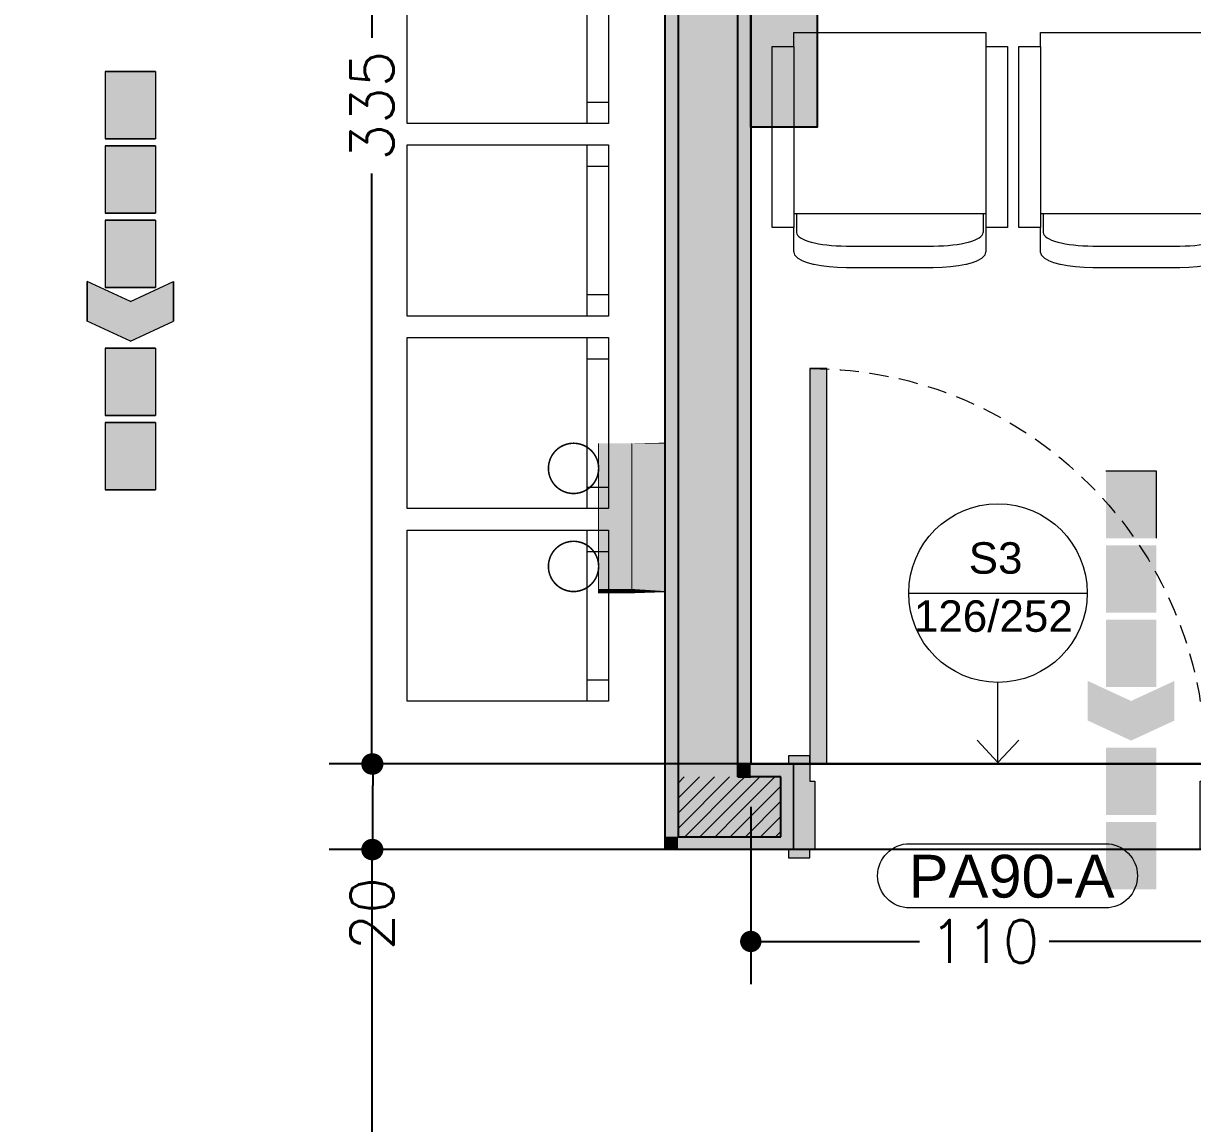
# Model space of a CAD drawing. Header units: metres. Extents: x -1783 to 21505, y -57 to 13660.
# Drawn here: x 13033.8 to 13307.1, y 10922.1 to 11179.2 of the extents above; entities that cross this region are included whole.
import ezdxf

# ---------------------------------------------------------------- set-up
doc = ezdxf.new("R2010")
doc.units = ezdxf.units.M
doc.header["$MEASUREMENT"] = 0
doc.linetypes.add('Dashed', pattern=[0.07, 0.04500000000000001, -0.02499999999999999])
for name, color, linetype, lineweight in [('Bombeiro', 1, 'Continuous', 0), ('Concreto moldado in loco_Pilares.IFC Model_Caneta_No__241', 7, 'Continuous', 13), ('Concreto moldado in loco_Pilares.IFC Model_Caneta_No__4', 7, 'Continuous', 20), ('Marcadores de Porta Archicad_Caneta_No__7', 7, 'Continuous', 13), ('MOBILIÁRIO_Caneta_No__96', 252, 'Continuous', 0), ('PAREDE CONSTRUIR_Caneta_No__241', 7, 'Continuous', 13), ('PAREDE CONSTRUIR_Caneta_No__3', 7, 'Continuous', 25), ('Portas Archicad_Caneta_No__241', 7, 'Continuous', 13)]:
    doc.layers.add(name, color=color, linetype=linetype, lineweight=lineweight)
for name, color, linetype in [('colorida chamar atenção', 10, 'Continuous'), ('Concreto moldado in loco_Pilares.IFC Model', 7, 'Continuous'), ('cotas', 7, 'Continuous'), ('COTAS EXECUTIVO.EXEC', 7, 'Continuous'), ('Marcadores de Porta Archicad', 7, 'Continuous'), ('MOBILIÁRIO', 7, 'Continuous'), ('PAREDE CONSTRUIR', 7, 'Continuous'), ('Portas Archicad', 7, 'Continuous')]:
    doc.layers.add(name, color=color, linetype=linetype)
doc.layers.add('Portas Archicad_Caneta_No__9', color=7, linetype='Continuous', lineweight=5, true_color=0x020202)
doc.layers.add('Portas Archicad_Caneta_No__97', color=7, linetype='Continuous', lineweight=5, true_color=0x6b6b6b)
doc.styles.add('ARIAL', font='arial.ttf', dxfattribs={"height": 0.15})
doc.styles.add('GENERATED_STYLE_1', font='arial.ttf')
doc.styles.add('R80', font='romans.shx', dxfattribs={"height": 10})
doc.dimstyles.new('1-50', dxfattribs={"dimtxt": 10, "dimasz": 5, "dimexe": 10, "dimexo": 10, "dimgap": 3, "dimtad": 1, "dimdec": 1, "dimrnd": 1, "dimdsep": 46, "dimtxsty": 'R80', "dimblk": 'DOT', "dimcen": 0, "dimclrd": 252, "dimclre": 252, "dimclrt": 252, "dimadec": 0, "dimazin": 0, "dimtfac": 1, "dimtdec": 1, "dimtix": 1, "dimtmove": 2, "dimatfit": 3, "dimldrblk": 'DOT', "dimfxl": 1, "dimtolj": 1, "dimarcsym": 0})
pattern_1 = [(44.99999999999999, (18585.24464615177, 16071.26871889053), (-1.767766952966369, 1.767766952966369), [])]

# ---------------------------------------------------------------- blocks, each defined once
blk = doc.blocks.new('_Dot')
at = {"color": 0, "linetype": 'ByBlock', "lineweight": -2}
blk.add_line((-0.5, 0), (-1, 0), dxfattribs=at)
at = {"color": 0, "linetype": 'ByBlock', "const_width": 0.5}
blk.add_lwpolyline([(-0.25, 0, 1), (0.25, 0, 1)], format="xyb", close=True, dxfattribs=at)
blk = doc.blocks.new('*D7207')
at = {"layer": 'COTAS EXECUTIVO.EXEC', "color": 252, "lineweight": -2, "transparency": 16777216}
for p, q in [((14083.8630240373, 10986.11188381061), (13105.30963699668, 10986.11188381061)), ((13115.30963699668, 10981.11188381061), (13115.30963699668, 10912.55854271005)), ((13115.30963699668, 10841.2118838107), (13115.30963699668, 10882.27282842433)), ((14083.8630240373, 10836.2118838107), (13105.30963699668, 10836.2118838107))]:
    blk.add_line(p, q, dxfattribs=at)
at = {"layer": 'COTAS EXECUTIVO.EXEC', "color": 252, "lineweight": -2, "transparency": 16777216, "xscale": 5, "yscale": 5, "zscale": 5}
for p, rotation in [((13115.30963699668, 10986.11188381061), 90), ((13115.30963699668, 10836.2118838107), 270)]:
    blk.add_blockref('_Dot', p, dxfattribs=dict(at, rotation=rotation))
at = {"layer": 'COTAS EXECUTIVO.EXEC', "color": 252, "transparency": 16777216, "insert": (13115.30963699668, 10897.4156855672), "char_height": 10, "attachment_point": 5, "rotation": 90, "style": 'R80'}
blk.add_mtext('\\A1;150', dxfattribs=at)
blk = doc.blocks.new('*D7208')
at = {"layer": 'COTAS EXECUTIVO.EXEC', "color": 252, "lineweight": -2, "transparency": 16777216}
for p, q in [((14073.86302403724, 11006.11188381038), (13105.47904354511, 11006.11188381038)), ((13115.47904354511, 10991.11188381061), (13115.47904354511, 11001.11188381038)), ((14083.8630240373, 10986.11188381061), (13105.47904354511, 10986.11188381061))]:
    blk.add_line(p, q, dxfattribs=at)
at = {"layer": 'COTAS EXECUTIVO.EXEC', "color": 252, "lineweight": -2, "transparency": 16777216, "xscale": 5, "yscale": 5, "zscale": 5}
for p, rotation in [((13115.47904354511, 11006.11188381038), 90), ((13115.47904354511, 10986.11188381061), 270)]:
    blk.add_blockref('_Dot', p, dxfattribs=dict(at, rotation=rotation))
at = {"layer": 'COTAS EXECUTIVO.EXEC', "color": 252, "transparency": 16777216, "insert": (13115.30963699668, 10971.11568556715), "char_height": 10, "attachment_point": 5, "rotation": 90, "style": 'R80'}
blk.add_mtext('\\A1;20', dxfattribs=at)
blk = doc.blocks.new('*D7209')
at = {"layer": 'COTAS EXECUTIVO.EXEC', "color": 252, "lineweight": -2, "transparency": 16777216}
for p, q in [((13673.84122137239, 11341.25056980493), (13105.30963699668, 11341.25056980493)), ((13115.30963699668, 11336.25056980493), (13115.30963699668, 11175.79217142145)), ((13115.30963699668, 11011.11188381038), (13115.30963699668, 11144.07788570716)), ((14073.86302403724, 11006.11188381038), (13105.30963699668, 11006.11188381038))]:
    blk.add_line(p, q, dxfattribs=at)
at = {"layer": 'COTAS EXECUTIVO.EXEC', "color": 252, "lineweight": -2, "transparency": 16777216, "xscale": 5, "yscale": 5, "zscale": 5}
for p, rotation in [((13115.30963699668, 11341.25056980493), 90), ((13115.30963699668, 11006.11188381038), 270)]:
    blk.add_blockref('_Dot', p, dxfattribs=dict(at, rotation=rotation))
at = {"layer": 'COTAS EXECUTIVO.EXEC', "color": 252, "transparency": 16777216, "insert": (13115.30963699668, 11159.93502856431), "char_height": 10, "attachment_point": 5, "rotation": 90, "style": 'R80'}
blk.add_mtext('\\A1;335', dxfattribs=at)
blk = doc.blocks.new('*D7342')
at = {"layer": 'COTAS EXECUTIVO.EXEC', "color": 252, "lineweight": -2, "transparency": 16777216}
for p, q in [((13203.84122137239, 11703.50257403695), (13203.84122137239, 11407.38514275419)), ((13513.67455493836, 11183.68122680777), (13513.67455493836, 11427.38514275419)), ((13208.84122137239, 11417.38514275419), (13329.15454705495, 11417.38514275419)), ((13508.67455493836, 11417.38514275419), (13360.86883276923, 11417.38514275419))]:
    blk.add_line(p, q, dxfattribs=at)
at = {"layer": 'COTAS EXECUTIVO.EXEC', "color": 252, "lineweight": -2, "transparency": 16777216, "xscale": 5, "yscale": 5, "zscale": 5, "rotation": 180}
blk.add_blockref('_Dot', (13203.84122137239, 11417.38514275419), dxfattribs=at)
at = {"layer": 'COTAS EXECUTIVO.EXEC', "color": 252, "lineweight": -2, "transparency": 16777216, "xscale": 5, "yscale": 5, "zscale": 5}
blk.add_blockref('_Dot', (13513.67455493836, 11417.38514275419), dxfattribs=at)
at = {"layer": 'COTAS EXECUTIVO.EXEC', "color": 252, "transparency": 16777216, "insert": (13345.01168991209, 11417.38514275419), "char_height": 10, "attachment_point": 5, "style": 'R80'}
blk.add_mtext('\\A1;310', dxfattribs=at)
blk = doc.blocks.new('*D7521')
at = {"layer": 'COTAS EXECUTIVO.EXEC', "color": 252, "lineweight": -2, "transparency": 16777216}
for p, q in [((13203.84122137239, 10996.11188381038), (13203.84122137239, 10954.65213077551)), ((13313.84464615173, 10976.11188381061), (13313.84464615173, 10954.65213077551)), ((13208.84122137239, 10964.65213077551), (13243.2998780936, 10964.65213077551)), ((13308.84464615173, 10964.65213077551), (13273.58559237931, 10964.65213077551))]:
    blk.add_line(p, q, dxfattribs=at)
at = {"layer": 'COTAS EXECUTIVO.EXEC', "color": 252, "lineweight": -2, "transparency": 16777216, "xscale": 5, "yscale": 5, "zscale": 5, "rotation": 180}
blk.add_blockref('_Dot', (13203.84122137239, 10964.65213077551), dxfattribs=at)
at = {"layer": 'COTAS EXECUTIVO.EXEC', "color": 252, "lineweight": -2, "transparency": 16777216, "xscale": 5, "yscale": 5, "zscale": 5}
blk.add_blockref('_Dot', (13313.84464615173, 10964.65213077551), dxfattribs=at)
at = {"layer": 'COTAS EXECUTIVO.EXEC', "color": 252, "transparency": 16777216, "insert": (13258.44273523646, 10964.65213077551), "char_height": 10, "attachment_point": 5, "style": 'R80'}
blk.add_mtext('\\A1;110', dxfattribs=at)
blk = doc.blocks.new('iluminação')
at = {"layer": 'colorida chamar atenção'}
blk.add_hatch(color=256, dxfattribs=at).paths.add_polyline_path([(15.52132171807898, 37.50083614047617), (0, 37.50083614048344), (0, 0), (15.52132171807898, 0)])
blk.add_lwpolyline([(0, 37.50083614047617), (15.52132171807898, 37.50083614047617), (15.52132171807898, 0), (0, 0)], close=True, dxfattribs=at)
blk.add_circle((7.76066085903949, 44.38047700986499), 6.879640869391152, dxfattribs=at)
blk = doc.blocks.new('Door 26_3')
at = {"layer": 'Portas Archicad', "linetype": 'Continuous', "lineweight": 0, "true_color": 0xffffff}
for points in [[(0.4619999999999998, 0.9239999999999999), (0.4219999999999998, 0.9239999999999999), (0.4219999999999999, 0), (0.4619999999999999, 0)], [(-0.462, 0), (-0.462, 0.019), (-0.512, 0.019), (-0.512, 0)], [(-0.45, -0.2), (-0.45, -0.04), (-0.462, -0.04), (-0.462, 0), (-0.5, 0), (-0.5, -0.2)], [(0.5, -0.2), (0.5, 0), (0.462, 0), (0.462, -0.04), (0.45, -0.04), (0.45, -0.2)], [(0.462, 0.019), (0.462, 0), (0.512, 0), (0.512, 0.019)], [(-0.462, -0.219), (-0.462, -0.2), (-0.512, -0.2), (-0.512, -0.219)], [(0.462, -0.2), (0.462, -0.219), (0.512, -0.219), (0.512, -0.2)]]:
    blk.add_hatch(color=7, dxfattribs=at).paths.add_polyline_path(points)
at = {"layer": 'Portas Archicad_Caneta_No__241', "color": 7, "linetype": 'Continuous', "lineweight": 13}
for p, q in [((-0.512, 0), (-0.5, 0)), ((-0.512, 0), (-0.5, 0)), ((-0.5, 0), (-0.5, -0.03)), ((-0.5, 0), (-0.5, -0.03)), ((0.5, 0), (0.5, -0.03)), ((0.5, 0), (0.5, -0.03)), ((0.5, 0), (0.512, 0)), ((0.5, 0), (0.512, 0)), ((-0.5, -0.03), (-0.5, -0.17)), ((-0.5, -0.03), (-0.5, -0.17)), ((-0.5, -0.03), (-0.5, -0.17)), ((-0.5, -0.03), (-0.5, -0.17)), ((0.5, -0.03), (0.5, -0.17)), ((0.5, -0.03), (0.5, -0.17)), ((0.5, -0.03), (0.5, -0.17)), ((0.5, -0.03), (0.5, -0.17)), ((-0.5, -0.17), (-0.5, -0.2)), ((-0.5, -0.17), (-0.5, -0.2)), ((-0.5, -0.17), (-0.5, -0.2)), ((-0.5, -0.17), (-0.5, -0.2)), ((0.5, -0.17), (0.5, -0.2)), ((0.5, -0.17), (0.5, -0.2)), ((0.5, -0.17), (0.5, -0.2)), ((0.5, -0.17), (0.5, -0.2)), ((-0.512, -0.2), (-0.5, -0.2)), ((-0.512, -0.2), (-0.5, -0.2)), ((0.5, -0.2), (0.512, -0.2)), ((0.5, -0.2), (0.512, -0.2))]:
    blk.add_line(p, q, dxfattribs=at)
at = {"layer": 'Portas Archicad_Caneta_No__9', "color": 18, "linetype": 'Continuous', "lineweight": 5, "true_color": 0x020202}
for p, q in [((0.4219999999999999, 0), (0.4219999999999998, 0.9239999999999999)), ((0.4219999999999998, 0.9239999999999999), (0.4619999999999998, 0.9239999999999999)), ((0.4619999999999998, 0.9239999999999999), (0.4619999999999999, 0)), ((-0.512, 0), (-0.512, 0.019)), ((-0.512, 0.019), (-0.462, 0.019)), ((-0.462, 0), (-0.512, 0)), ((-0.462, 0), (-0.5, 0)), ((-0.5, 0), (-0.5, -0.2)), ((-0.462, 0.019), (-0.462, 0)), ((-0.462, -0.04), (-0.462, 0)), ((0.4619999999999999, 0), (0.4219999999999999, 0)), ((0.462, 0.019), (0.512, 0.019)), ((0.462, 0), (0.462, 0.019)), ((0.512, 0), (0.462, 0)), ((0.5, 0), (0.462, 0)), ((0.462, 0), (0.462, -0.04)), ((0.5, -0.2), (0.5, 0)), ((0.512, 0.019), (0.512, 0)), ((-0.45, -0.04), (-0.462, -0.04)), ((-0.45, -0.2), (-0.45, -0.04)), ((0.462, -0.04), (0.45, -0.04)), ((0.45, -0.04), (0.45, -0.2)), ((-0.512, -0.219), (-0.512, -0.2)), ((-0.512, -0.2), (-0.462, -0.2)), ((-0.5, -0.2), (-0.45, -0.2)), ((-0.462, -0.2), (-0.462, -0.219)), ((0.45, -0.2), (0.5, -0.2)), ((0.462, -0.2), (0.512, -0.2)), ((0.462, -0.219), (0.462, -0.2)), ((0.512, -0.2), (0.512, -0.219)), ((-0.462, -0.219), (-0.512, -0.219)), ((0.512, -0.219), (0.462, -0.219))]:
    blk.add_line(p, q, dxfattribs=at)
at = {"layer": 'Portas Archicad_Caneta_No__97', "color": 251, "linetype": 'Dashed', "lineweight": 5, "true_color": 0x6b6b6b}
blk.add_arc((0.4619999999999999, 0), 0.9239999999999999, 90, 180, dxfattribs=at)
blk = doc.blocks.new('Chair Layout 26[14]_6', base_point=(-54.14677424675079, -50.50486032893251))
at = {"layer": 'MOBILIÁRIO_Caneta_No__96', "color": 252, "linetype": 'Continuous', "lineweight": 0}
for p, q in [((-54.19677424675081, -48.25486032893251), (-54.19677424675081, -47.85486032893251)), ((-54.19677424675081, -47.90486032893251), (-54.14677424675081, -47.90486032893251)), ((-54.19677424675081, -48.20486032893251), (-54.14677424675081, -48.20486032893251)), ((-54.19677424675081, -48.70486032893251), (-54.19677424675081, -48.30486032893251)), ((-54.19677424675081, -48.35486032893251), (-54.14677424675081, -48.35486032893251)), ((-54.19677424675081, -48.65486032893251), (-54.1467742467508, -48.65486032893251)), ((-54.1967742467508, -49.15486032893251), (-54.19677424675081, -48.75486032893251)), ((-54.19677424675081, -48.80486032893251), (-54.1467742467508, -48.80486032893251)), ((-54.1967742467508, -49.10486032893251), (-54.1467742467508, -49.10486032893251)), ((-54.1967742467508, -49.60486032893251), (-54.1967742467508, -49.20486032893251)), ((-54.1967742467508, -49.25486032893251), (-54.1467742467508, -49.25486032893251)), ((-54.1967742467508, -49.55486032893251), (-54.1467742467508, -49.55486032893251)), ((-54.1967742467508, -50.05486032893251), (-54.1967742467508, -49.65486032893251)), ((-54.1967742467508, -49.70486032893251), (-54.1467742467508, -49.70486032893251)), ((-54.1967742467508, -50.00486032893251), (-54.14677424675079, -50.00486032893251)), ((-54.19677424675079, -50.50486032893251), (-54.1967742467508, -50.10486032893251)), ((-54.1967742467508, -50.15486032893251), (-54.14677424675079, -50.15486032893251)), ((-54.19677424675079, -50.45486032893251), (-54.14677424675079, -50.45486032893251))]:
    blk.add_line(p, q, dxfattribs=at)
at = {"layer": 'MOBILIÁRIO_Caneta_No__96', "color": 252, "linetype": 'Continuous', "lineweight": 0, "flags": 128}
for points in [[(-54.61677424675081, -48.25486032893251), (-54.61677424675081, -47.85486032893251), (-54.14677424675081, -47.85486032893251), (-54.14677424675081, -48.25486032893251)], [(-54.6167742467508, -48.70486032893251), (-54.61677424675081, -48.30486032893251), (-54.14677424675081, -48.30486032893251), (-54.1467742467508, -48.70486032893251)], [(-54.6167742467508, -49.15486032893251), (-54.6167742467508, -48.75486032893251), (-54.1467742467508, -48.75486032893251), (-54.1467742467508, -49.15486032893251)], [(-54.6167742467508, -49.60486032893251), (-54.6167742467508, -49.20486032893251), (-54.1467742467508, -49.20486032893251), (-54.1467742467508, -49.60486032893251)], [(-54.61677424675079, -50.05486032893251), (-54.6167742467508, -49.65486032893251), (-54.1467742467508, -49.65486032893251), (-54.14677424675079, -50.05486032893251)], [(-54.61677424675079, -50.50486032893251), (-54.61677424675079, -50.10486032893251), (-54.14677424675079, -50.10486032893251), (-54.14677424675079, -50.50486032893251)]]:
    blk.add_lwpolyline(points, close=True, dxfattribs=at)
blk = doc.blocks.new('Armchair 01 26[55]_6', base_point=(-53.7641119638165, -48.94205435496745))
at = {"layer": 'MOBILIÁRIO_Caneta_No__96', "color": 252, "linetype": 'Continuous', "lineweight": 0}
for p, q in [((-53.71318603789057, -48.97505435496745), (-53.71318603789057, -49.39813127804437)), ((-53.26503788974242, -48.97505435496745), (-53.26503788974242, -49.39813127804437)), ((-53.71318603789057, -49.36513127804437), (-53.26503788974242, -49.36513127804437)), ((-53.70707492677946, -49.36513127804437), (-53.70707492677946, -49.40955435496745)), ((-53.27114900085353, -49.36513127804437), (-53.27114900085353, -49.40955435496745)), ((-53.59096381566835, -49.44128512419822), (-53.38726011196464, -49.44128512419822))]:
    blk.add_line(p, q, dxfattribs=at)
at = {"layer": 'MOBILIÁRIO_Caneta_No__96', "color": 252, "linetype": 'Continuous', "lineweight": 0, "flags": 128}
blk.add_lwpolyline([(-53.38745787154956, -49.49205435496745), (-53.59076605608343, -49.49205435496745), (-53.61139794855765, -49.49156625271577), (-53.63121120065935, -49.49013067013158), (-53.64980155633416, -49.48778654813676), (-53.6666041570322, -49.48460511169197), (-53.66725004214019, -49.48444796129229), (-53.68187820013161, -49.48049238645659), (-53.69374397055603, -49.47591002732898), (-53.69454594997168, -49.47550120943345), (-53.70335701663537, -49.47039173886066), (-53.7041267525332, -49.46978096976967), (-53.70955976408064, -49.46429809737214), (-53.7102366584691, -49.46351220094743), (-53.71076318883329, -49.46261235082962), (-53.71112335681455, -49.46162588850937), (-53.712977806829, -49.4558941903398), (-53.7131627832678, -49.45484455394536), (-53.71318603789057, -49.45431080534536), (-53.71318603789057, -49.39819949919822), (-53.7641119638165, -49.39819949919822), (-53.7641119638165, -48.9751225761213), (-53.71318603789057, -48.9751225761213), (-53.71318603789057, -48.94205435496745), (-53.26503788974242, -48.94205435496745), (-53.26503788974242, -48.9751225761213), (-53.2141119638165, -48.9751225761213), (-53.2141119638165, -49.39819949919822), (-53.26503788974242, -49.39819949919822), (-53.26503788974242, -49.45431080534536), (-53.26506114436514, -49.45484455394536), (-53.26524612080402, -49.4558941903398), (-53.26710057081841, -49.46162588850937), (-53.26746073879966, -49.46261235082962), (-53.26798726916391, -49.46351220094743), (-53.26866416355231, -49.46429809737214), (-53.27409717509975, -49.46978096976967), (-53.27486691099759, -49.47039173886066), (-53.28367797766136, -49.47550120943345), (-53.28447995707698, -49.47591002732898), (-53.29634572750142, -49.48049238645659), (-53.31097388549286, -49.48444796129229), (-53.31161977060076, -49.48460511169197), (-53.32842237129883, -49.48778654813676), (-53.34701272697365, -49.49013067013158), (-53.36682597907535, -49.49156625271577)], close=True, dxfattribs=at)
at = {"layer": 'MOBILIÁRIO_Caneta_No__96', "color": 252, "linetype": 'Continuous', "lineweight": 0}
for centre, start_param, end_param in [((-53.59096381566835, -49.40955435496745), 3.141592653589793, 4.71238898038469), ((-53.38726011196464, -49.40955435496745), 4.71238898038469, 6.283185307179586)]:
    blk.add_ellipse(centre, major_axis=(0.1161111111111111, 0), ratio=0.2732793522267208, start_param=start_param, end_param=end_param, dxfattribs=at)
blk = doc.blocks.new('Armchair 01 26[56]_6', base_point=(-53.18790618443912, -48.94205435496745))
at = {"layer": 'MOBILIÁRIO_Caneta_No__96', "color": 252, "linetype": 'Continuous', "lineweight": 0}
for p, q in [((-53.1369802585132, -48.97505435496745), (-53.1369802585132, -49.39813127804437)), ((-52.68883211036505, -48.97505435496745), (-52.68883211036505, -49.39813127804437)), ((-53.1369802585132, -49.36513127804437), (-52.68883211036505, -49.36513127804437)), ((-53.13086914740209, -49.36513127804437), (-53.13086914740209, -49.40955435496745)), ((-52.69494322147616, -49.36513127804437), (-52.69494322147616, -49.40955435496745)), ((-53.01475803629097, -49.44128512419822), (-52.81105433258727, -49.44128512419822))]:
    blk.add_line(p, q, dxfattribs=at)
at = {"layer": 'MOBILIÁRIO_Caneta_No__96', "color": 252, "linetype": 'Continuous', "lineweight": 0, "flags": 128}
blk.add_lwpolyline([(-52.81125209217219, -49.49205435496745), (-53.01456027670606, -49.49205435496745), (-53.03519216918027, -49.49156625271577), (-53.05500542128198, -49.49013067013158), (-53.07359577695679, -49.48778654813676), (-53.09039837765483, -49.48460511169197), (-53.09104426276281, -49.48444796129229), (-53.10567242075424, -49.48049238645659), (-53.11753819117865, -49.47591002732898), (-53.1183401705943, -49.47550120943345), (-53.127151237258, -49.47039173886066), (-53.12792097315582, -49.46978096976967), (-53.13335398470327, -49.46429809737214), (-53.13403087909172, -49.46351220094743), (-53.13455740945592, -49.46261235082962), (-53.13491757743717, -49.46162588850937), (-53.13677202745163, -49.4558941903398), (-53.13695700389042, -49.45484455394536), (-53.1369802585132, -49.45431080534536), (-53.1369802585132, -49.39819949919822), (-53.18790618443912, -49.39819949919822), (-53.18790618443912, -48.9751225761213), (-53.1369802585132, -48.9751225761213), (-53.1369802585132, -48.94205435496745), (-52.68883211036505, -48.94205435496745), (-52.68883211036505, -48.9751225761213), (-52.63790618443912, -48.9751225761213), (-52.63790618443912, -49.39819949919822), (-52.68883211036505, -49.39819949919822), (-52.68883211036505, -49.45431080534536), (-52.68885536498777, -49.45484455394536), (-52.68904034142665, -49.4558941903398), (-52.69089479144104, -49.46162588850937), (-52.69125495942229, -49.46261235082962), (-52.69178148978654, -49.46351220094743), (-52.69245838417493, -49.46429809737214), (-52.69789139572237, -49.46978096976967), (-52.69866113162021, -49.47039173886066), (-52.70747219828398, -49.47550120943345), (-52.7082741776996, -49.47591002732898), (-52.72013994812405, -49.48049238645659), (-52.73476810611548, -49.48444796129229), (-52.73541399122338, -49.48460511169197), (-52.75221659192145, -49.48778654813676), (-52.77080694759627, -49.49013067013158), (-52.79062019969798, -49.49156625271577)], close=True, dxfattribs=at)
at = {"layer": 'MOBILIÁRIO_Caneta_No__96', "color": 252, "linetype": 'Continuous', "lineweight": 0}
for centre, start_param, end_param in [((-53.01475803629097, -49.40955435496745), 3.141592653589793, 4.71238898038469), ((-52.81105433258727, -49.40955435496745), 4.71238898038469, 6.283185307179586)]:
    blk.add_ellipse(centre, major_axis=(0.1161111111111111, 0), ratio=0.2732793522267208, start_param=start_param, end_param=end_param, dxfattribs=at)
blk = doc.blocks.new('D Marker 26_3')
at = {"layer": 'Marcadores de Porta Archicad_Caneta_No__7', "color": 7, "linetype": 'Continuous', "lineweight": 13, "flags": 128}
blk.add_lwpolyline([(0.22865, -0.01383341378960953), (-0.22865, -0.01383341378960948, -0.9999999999999999), (-0.22865, 0.1361665862103905), (0.22865, 0.1361665862103905, -0.9999999999999999)], format="xyb", close=True, dxfattribs=at)
at = {"layer": 'Marcadores de Porta Archicad_Caneta_No__7', "color": 7, "lineweight": 13, "insert": (0.23122775, 0.1135771974868749), "char_height": 0.1, "attachment_point": 7, "rotation": 180, "style": 'GENERATED_STYLE_1'}
blk.add_mtext('\\A1;\\pt0;PA90-A', dxfattribs=at)

msp = doc.modelspace()

# ---------------------------------------------------------------- hatches: boundary and pattern name
at = {"layer": 'Bombeiro'}
h = msp.add_hatch(color=256, dxfattribs=at)
h.paths.add_polyline_path([(13052.95379055588, 11070.18507541338), (13064.72864464533, 11070.18507541338), (13064.72864464533, 11085.89332422786), (13052.95379055588, 11085.89332422786)])
h.paths.add_polyline_path([(13052.95379055588, 11087.54683371752), (13064.72864464533, 11087.54683371752), (13064.72864464533, 11103.25508253201), (13052.95379055588, 11103.25508253201)])
h.paths.add_polyline_path([(13058.84121760059, 11114.16818427224), (13048.71901696079, 11118.85536617233), (13048.71901696079, 11109.59577392176), (13058.84121760059, 11104.90859202168), (13068.96341824042, 11109.59577392176), (13068.96341824042, 11118.85536617233)])
h.paths.add_polyline_path([(13064.72864464533, 11117.47520325157), (13064.72864464533, 11133.18345206605), (13052.95379055588, 11133.18345206605), (13052.95379055588, 11117.47520325157)])
h.paths.add_polyline_path([(13052.95379055588, 11134.83696155571), (13064.72864464533, 11134.83696155571), (13064.72864464533, 11150.5452103702), (13052.95379055588, 11150.5452103702)])
h.paths.add_polyline_path([(13064.72864464533, 11152.19871985986), (13064.72864464533, 11167.90696867435), (13052.95379055588, 11167.90696867435), (13052.95379055588, 11152.19871985986)])
h = msp.add_hatch(color=256, dxfattribs=at)
h.paths.add_polyline_path([(13052.95379055588, 11070.18507541338), (13064.72864464533, 11070.18507541338), (13064.72864464533, 11085.89332422786), (13052.95379055588, 11085.89332422786)])
h.paths.add_polyline_path([(13052.95379055588, 11087.54683371752), (13064.72864464533, 11087.54683371752), (13064.72864464533, 11103.25508253201), (13052.95379055588, 11103.25508253201)])
h.paths.add_polyline_path([(13058.84121760059, 11114.16818427224), (13048.71901696079, 11118.85536617233), (13048.71901696079, 11109.59577392176), (13058.84121760059, 11104.90859202168), (13068.96341824042, 11109.59577392176), (13068.96341824042, 11118.85536617233)])
h.paths.add_polyline_path([(13064.72864464533, 11117.47520325157), (13064.72864464533, 11133.18345206605), (13052.95379055588, 11133.18345206605), (13052.95379055588, 11117.47520325157)])
h.paths.add_polyline_path([(13052.95379055588, 11134.83696155571), (13064.72864464533, 11134.83696155571), (13064.72864464533, 11150.5452103702), (13052.95379055588, 11150.5452103702)])
h.paths.add_polyline_path([(13064.72864464533, 11152.19871985986), (13064.72864464533, 11167.90696867435), (13052.95379055588, 11167.90696867435), (13052.95379055588, 11152.19871985986)])
h = msp.add_hatch(color=256, dxfattribs=at)
h.paths.add_polyline_path([(13064.72864464519, 11085.89332422786), (13052.95379055574, 11085.89332422786), (13052.95379055574, 11070.18507541338), (13064.72864464519, 11070.18507541338)])
h.paths.add_polyline_path([(13064.72864464519, 11103.25508253201), (13052.95379055574, 11103.25508253201), (13052.95379055574, 11087.54683371752), (13064.72864464519, 11087.54683371752)])
h.paths.add_polyline_path([(13058.84121760048, 11114.16818427224), (13048.71901696065, 11118.85536617233), (13048.71901696065, 11109.59577392176), (13058.84121760048, 11104.90859202168), (13068.96341824028, 11109.59577392176), (13068.96341824028, 11118.85536617233)])
h.paths.add_polyline_path([(13064.72864464519, 11117.47520325157), (13064.72864464519, 11133.18345206605), (13052.95379055574, 11133.18345206605), (13052.95379055574, 11117.47520325157)])
h.paths.add_polyline_path([(13064.72864464519, 11150.5452103702), (13052.95379055574, 11150.5452103702), (13052.95379055574, 11134.83696155571), (13064.72864464519, 11134.83696155571)])
h.paths.add_polyline_path([(13064.72864464519, 11152.19871985986), (13064.72864464519, 11167.90696867435), (13052.95379055574, 11167.90696867435), (13052.95379055574, 11152.19871985986)])
h = msp.add_hatch(color=256, dxfattribs=at)
h.paths.add_polyline_path([(13064.72864464519, 11085.89332422786), (13052.95379055574, 11085.89332422786), (13052.95379055574, 11070.18507541338), (13064.72864464519, 11070.18507541338)])
h.paths.add_polyline_path([(13064.72864464519, 11103.25508253201), (13052.95379055574, 11103.25508253201), (13052.95379055574, 11087.54683371752), (13064.72864464519, 11087.54683371752)])
h.paths.add_polyline_path([(13058.84121760048, 11114.16818427224), (13048.71901696065, 11118.85536617233), (13048.71901696065, 11109.59577392176), (13058.84121760048, 11104.90859202168), (13068.96341824028, 11109.59577392176), (13068.96341824028, 11118.85536617233)])
h.paths.add_polyline_path([(13064.72864464519, 11117.47520325157), (13064.72864464519, 11133.18345206605), (13052.95379055574, 11133.18345206605), (13052.95379055574, 11117.47520325157)])
h.paths.add_polyline_path([(13064.72864464519, 11150.5452103702), (13052.95379055574, 11150.5452103702), (13052.95379055574, 11134.83696155571), (13064.72864464519, 11134.83696155571)])
h.paths.add_polyline_path([(13064.72864464519, 11152.19871985986), (13064.72864464519, 11167.90696867435), (13052.95379055574, 11167.90696867435), (13052.95379055574, 11152.19871985986)])
for points in [[(13176.06202108736, 11081.07212558805), (13168.28283183861, 11081.07212558768), (13168.2828318385, 11046.39026706177), (13176.06202108727, 11046.39026706142)], [(13183.84121033616, 11081.07212558771), (13176.06202108736, 11081.07212558805), (13176.06202108727, 11046.39026706142), (13183.84121033616, 11046.3902670611)]]:
    msp.add_hatch(color=256, dxfattribs=at).paths.add_polyline_path(points)
h = msp.add_hatch(color=256, dxfattribs=at)
h.paths.add_polyline_path([(13286.83387888354, 10976.85096265714), (13298.60873297299, 10976.85096265714), (13298.60873297299, 10992.55921147163), (13286.83387888354, 10992.55921147163)])
h.paths.add_polyline_path([(13286.83387888354, 10994.21272096129), (13298.60873297299, 10994.21272096129), (13298.60873297299, 11009.92096977577), (13286.83387888354, 11009.92096977577)])
h.paths.add_polyline_path([(13292.72130592825, 11020.83407151601), (13282.59910528845, 11025.52125341609), (13282.59910528845, 11016.26166116553), (13292.72130592825, 11011.57447926545), (13302.84350656808, 11016.26166116553), (13302.84350656808, 11025.52125341609)])
h.paths.add_polyline_path([(13298.60873297299, 11024.14109049534), (13298.60873297299, 11039.84933930982), (13286.83387888354, 11039.84933930982), (13286.83387888354, 11024.14109049534)])
h.paths.add_polyline_path([(13286.83387888354, 11041.50284879948), (13298.60873297299, 11041.50284879948), (13298.60873297299, 11057.21109761396), (13286.83387888354, 11057.21109761396)])
h.paths.add_polyline_path([(13298.60873297299, 11058.86460710363), (13298.60873297299, 11074.57285591811), (13286.83387888354, 11074.57285591811), (13286.83387888354, 11058.86460710363)])
at = {"layer": 'colorida chamar atenção'}
h = msp.add_hatch(color=256, dxfattribs=at)
h.dxf.hatch_style = 1
h.paths.add_polyline_path([(13200.84122137239, 11003.11188381061), (13200.84122137239, 11344.25056980493), (13186.84122137239, 11344.25056980493), (13186.84122137239, 11003.11188381061)])
h = msp.add_hatch(color=256, dxfattribs=at)
h.dxf.hatch_style = 1
h.paths.add_polyline_path([(13200.84122137239, 11003.11188381061), (13186.84122137239, 10989.11188381038), (13200.84122137239, 10989.11188381038)])
h = msp.add_hatch(color=256, dxfattribs=at)
h.dxf.hatch_style = 1
h.paths.add_polyline_path([(13186.84122137239, 11003.11188381061), (13186.84122137239, 10989.11188381038), (13200.84122137239, 11003.11188381061)])
h = msp.add_hatch(color=256, dxfattribs=at)
h.dxf.hatch_style = 1
h.paths.add_polyline_path([(13200.84122137239, 10989.11187965319), (13210.84464607973, 10989.1118837063), (13210.84464607973, 11003.11188381061), (13200.84122137239, 11003.11187899754)])
at = {"layer": 'Concreto moldado in loco_Pilares.IFC Model', "linetype": 'Continuous', "lineweight": 0, "true_color": 0x000000}
msp.add_hatch(color=18, dxfattribs=at).paths.add_polyline_path([(13183.84464615177, 11006.10871889053), (13183.84464615177, 10986.10871889053), (13213.84464615177, 10986.10871889053), (13213.84464615177, 11006.10871889053)])
at = {"layer": 'cotas'}
h = msp.add_hatch(color=7, dxfattribs=at)
h.dxf.hatch_style = 1
h.paths.add_polyline_path([(21504.96070620586, 13659.96308478161), (10304.96070620586, 13659.96308478161), (10304.96070620586, 5739.963084781606), (21504.96070620586, 5739.963084781606)])
h.paths.add_polyline_path([(10571.62737287255, 13593.29641811495), (21371.62737287255, 13593.29641811495), (21371.62737287255, 5806.629751448292), (10571.62737287255, 5806.629751448292)], flags=16)
at = {"layer": 'PAREDE CONSTRUIR', "linetype": 'Continuous', "lineweight": 0, "true_color": 0xffffff}
for points in [[(13183.84122137241, 10989.11188381061), (13186.84123156123, 10989.11188381061), (13186.84123156123, 11361.25056222755), (13183.84122137241, 11361.25056222755)], [(13203.84122137241, 11006.11188381061), (13203.84122137241, 11341.250569805), (13200.84122137241, 11341.250569805), (13200.84122137241, 11006.11188381061)], [(13203.84122137241, 11006.11188381061), (13200.84122137241, 11003.11188381061), (13203.84122137241, 11003.11188381061)], [(13200.84122137241, 11006.11188381061), (13200.84122137241, 11003.11188381061), (13203.84122137241, 11006.11188381061)], [(13203.84122137241, 11003.1118787777), (13213.84464960616, 11003.1118787777), (13213.84464960616, 11006.11188248408), (13203.84122137241, 11006.11189029477)], [(13210.84464615177, 10989.11188381061), (13213.84464615177, 10986.11188381061), (13213.84464615177, 11003.11188381061), (13210.84464615177, 11003.11188381061)], [(13183.84122137241, 10986.11188381061), (13186.84122137241, 10986.11188381061), (13186.84122137241, 10989.11188381061)], [(13183.84122137241, 10989.11188381061), (13183.84122137241, 10986.11188381061), (13186.84122137241, 10989.11188381061)], [(13186.84122137241, 10986.11188381061), (13213.84464609679, 10986.11188381061), (13210.84464627068, 10989.11188363672), (13186.84122137241, 10989.11187639383)]]:
    msp.add_hatch(color=7, dxfattribs=at).paths.add_polyline_path(points)
at = {"layer": 'PAREDE CONSTRUIR', "linetype": 'Continuous', "lineweight": 0, "true_color": 0x000000}
h = msp.add_hatch(dxfattribs=at)
h.set_pattern_fill('COMMON_BRICK_0006', color=18, scale=100, style=0, pattern_type=2)
h.set_pattern_definition(pattern_1)
h.paths.add_polyline_path([(13200.84122137241, 11003.11188381061), (13186.84122137241, 10989.11188381061), (13200.84122137241, 10989.11188381061)])
h = msp.add_hatch(dxfattribs=at)
h.set_pattern_fill('COMMON_BRICK_0006', color=18, scale=100, style=0, pattern_type=2)
h.set_pattern_definition(pattern_1)
h.paths.add_polyline_path([(13186.84122137241, 11003.11188381061), (13186.84122137241, 10989.11188381061), (13200.84122137241, 11003.11188381061)])
h = msp.add_hatch(dxfattribs=at)
h.set_pattern_fill('COMMON_BRICK_0006', color=18, scale=100, style=0, pattern_type=2)
h.set_pattern_definition(pattern_1)
h.paths.add_polyline_path([(13200.84122137241, 10989.11187965318), (13210.84464607975, 10989.1118837063), (13210.84464607975, 11003.11188381061), (13200.84122137241, 11003.11187899753)])

# ---------------------------------------------------------------- linework, layer by layer
at = {"layer": 'Bombeiro'}
for p, q in [((13052.95379055588, 11167.90696867435), (13052.95379055588, 11152.19871985986)), ((13052.95379055588, 11167.90696867435), (13064.72864464533, 11167.90696867435)), ((13052.95379055588, 11167.90696867435), (13052.95379055588, 11152.19871985986)), ((13052.95379055588, 11167.90696867435), (13064.72864464533, 11167.90696867435)), ((13052.95379055574, 11167.90696867435), (13052.95379055574, 11152.19871985986)), ((13064.72864464519, 11167.90696867435), (13052.95379055574, 11167.90696867435)), ((13052.95379055574, 11167.90696867435), (13052.95379055574, 11152.19871985986)), ((13064.72864464519, 11167.90696867435), (13052.95379055574, 11167.90696867435)), ((13064.72864464533, 11167.90696867435), (13064.72864464533, 11152.19871985986)), ((13064.72864464533, 11167.90696867435), (13064.72864464533, 11152.19871985986)), ((13064.72864464519, 11167.90696867435), (13064.72864464519, 11152.19871985986)), ((13064.72864464519, 11167.90696867435), (13064.72864464519, 11152.19871985986)), ((13052.95379055588, 11152.19871985986), (13064.72864464533, 11152.19871985986)), ((13052.95379055588, 11152.19871985986), (13064.72864464533, 11152.19871985986)), ((13064.72864464519, 11152.19871985986), (13052.95379055574, 11152.19871985986)), ((13064.72864464519, 11152.19871985986), (13052.95379055574, 11152.19871985986)), ((13052.95379055588, 11150.5452103702), (13052.95379055588, 11134.83696155571)), ((13052.95379055588, 11150.5452103702), (13064.72864464533, 11150.5452103702)), ((13052.95379055588, 11150.5452103702), (13052.95379055588, 11134.83696155571)), ((13052.95379055588, 11150.5452103702), (13064.72864464533, 11150.5452103702)), ((13052.95379055574, 11150.5452103702), (13052.95379055574, 11134.83696155571)), ((13064.72864464519, 11150.5452103702), (13052.95379055574, 11150.5452103702)), ((13052.95379055574, 11150.5452103702), (13052.95379055574, 11134.83696155571)), ((13064.72864464519, 11150.5452103702), (13052.95379055574, 11150.5452103702)), ((13064.72864464533, 11150.5452103702), (13064.72864464533, 11134.83696155571)), ((13064.72864464533, 11150.5452103702), (13064.72864464533, 11134.83696155571)), ((13064.72864464519, 11150.5452103702), (13064.72864464519, 11134.83696155571)), ((13064.72864464519, 11150.5452103702), (13064.72864464519, 11134.83696155571)), ((13052.95379055588, 11134.83696155571), (13064.72864464533, 11134.83696155571)), ((13052.95379055588, 11134.83696155571), (13064.72864464533, 11134.83696155571)), ((13064.72864464519, 11134.83696155571), (13052.95379055574, 11134.83696155571)), ((13064.72864464519, 11134.83696155571), (13052.95379055574, 11134.83696155571)), ((13052.95379055588, 11133.18345206605), (13052.95379055588, 11117.47520325157)), ((13052.95379055588, 11133.18345206605), (13064.72864464533, 11133.18345206605)), ((13052.95379055588, 11133.18345206605), (13052.95379055588, 11117.47520325157)), ((13052.95379055588, 11133.18345206605), (13064.72864464533, 11133.18345206605)), ((13052.95379055574, 11133.18345206605), (13052.95379055574, 11117.47520325157)), ((13064.72864464519, 11133.18345206605), (13052.95379055574, 11133.18345206605)), ((13052.95379055574, 11133.18345206605), (13052.95379055574, 11117.47520325157)), ((13064.72864464519, 11133.18345206605), (13052.95379055574, 11133.18345206605)), ((13064.72864464533, 11133.18345206605), (13064.72864464533, 11117.47520325157)), ((13064.72864464533, 11133.18345206605), (13064.72864464533, 11117.47520325157)), ((13064.72864464519, 11133.18345206605), (13064.72864464519, 11117.47520325157)), ((13064.72864464519, 11133.18345206605), (13064.72864464519, 11117.47520325157)), ((13058.84121760059, 11114.16818427224), (13048.71901696079, 11118.85536617233)), ((13048.71901696079, 11118.85536617233), (13048.71901696079, 11109.59577392176)), ((13058.84121760059, 11114.16818427224), (13048.71901696079, 11118.85536617233)), ((13048.71901696079, 11118.85536617233), (13048.71901696079, 11109.59577392176)), ((13058.84121760048, 11114.16818427224), (13048.71901696065, 11118.85536617233)), ((13048.71901696065, 11109.59577392176), (13048.71901696065, 11118.85536617233)), ((13058.84121760048, 11114.16818427224), (13048.71901696065, 11118.85536617233)), ((13048.71901696065, 11109.59577392176), (13048.71901696065, 11118.85536617233)), ((13058.84121760059, 11114.16818427224), (13068.96341824042, 11118.85536617233)), ((13058.84121760059, 11114.16818427224), (13068.96341824042, 11118.85536617233)), ((13058.84121760048, 11114.16818427224), (13068.96341824028, 11118.85536617233)), ((13058.84121760048, 11114.16818427224), (13068.96341824028, 11118.85536617233)), ((13068.96341824042, 11109.59577392176), (13068.96341824042, 11118.85536617233)), ((13068.96341824042, 11109.59577392176), (13068.96341824042, 11118.85536617233)), ((13068.96341824028, 11118.85536617233), (13068.96341824028, 11109.59577392176)), ((13068.96341824028, 11118.85536617233), (13068.96341824028, 11109.59577392176)), ((13052.95379055588, 11117.47520325157), (13064.72864464533, 11117.47520325157)), ((13052.95379055588, 11117.47520325157), (13064.72864464533, 11117.47520325157)), ((13064.72864464519, 11117.47520325157), (13052.95379055574, 11117.47520325157)), ((13064.72864464519, 11117.47520325157), (13052.95379055574, 11117.47520325157)), ((13058.84121760059, 11104.90859202168), (13048.71901696079, 11109.59577392176)), ((13058.84121760059, 11104.90859202168), (13048.71901696079, 11109.59577392176)), ((13058.84121760048, 11104.90859202168), (13048.71901696065, 11109.59577392176)), ((13058.84121760048, 11104.90859202168), (13048.71901696065, 11109.59577392176)), ((13058.84121760059, 11104.90859202168), (13068.96341824042, 11109.59577392176)), ((13058.84121760059, 11104.90859202168), (13068.96341824042, 11109.59577392176)), ((13058.84121760048, 11104.90859202168), (13068.96341824028, 11109.59577392176)), ((13058.84121760048, 11104.90859202168), (13068.96341824028, 11109.59577392176)), ((13052.95379055588, 11103.25508253201), (13052.95379055588, 11087.54683371752)), ((13052.95379055588, 11103.25508253201), (13064.72864464533, 11103.25508253201)), ((13052.95379055588, 11103.25508253201), (13052.95379055588, 11087.54683371752)), ((13052.95379055588, 11103.25508253201), (13064.72864464533, 11103.25508253201)), ((13052.95379055574, 11103.25508253201), (13052.95379055574, 11087.54683371752)), ((13064.72864464519, 11103.25508253201), (13052.95379055574, 11103.25508253201)), ((13052.95379055574, 11103.25508253201), (13052.95379055574, 11087.54683371752)), ((13064.72864464519, 11103.25508253201), (13052.95379055574, 11103.25508253201)), ((13064.72864464533, 11103.25508253201), (13064.72864464533, 11087.54683371752)), ((13064.72864464533, 11103.25508253201), (13064.72864464533, 11087.54683371752)), ((13064.72864464519, 11103.25508253201), (13064.72864464519, 11087.54683371752)), ((13064.72864464519, 11103.25508253201), (13064.72864464519, 11087.54683371752)), ((13052.95379055588, 11087.54683371752), (13064.72864464533, 11087.54683371752)), ((13052.95379055588, 11087.54683371752), (13064.72864464533, 11087.54683371752)), ((13064.72864464519, 11087.54683371752), (13052.95379055574, 11087.54683371752)), ((13064.72864464519, 11087.54683371752), (13052.95379055574, 11087.54683371752)), ((13052.95379055588, 11085.89332422786), (13052.95379055588, 11070.18507541338)), ((13052.95379055588, 11085.89332422786), (13064.72864464533, 11085.89332422786)), ((13052.95379055588, 11085.89332422786), (13052.95379055588, 11070.18507541338)), ((13052.95379055588, 11085.89332422786), (13064.72864464533, 11085.89332422786)), ((13052.95379055574, 11085.89332422786), (13052.95379055574, 11070.18507541338)), ((13064.72864464519, 11085.89332422786), (13052.95379055574, 11085.89332422786)), ((13052.95379055574, 11085.89332422786), (13052.95379055574, 11070.18507541338)), ((13064.72864464519, 11085.89332422786), (13052.95379055574, 11085.89332422786)), ((13064.72864464533, 11085.89332422786), (13064.72864464533, 11070.18507541338)), ((13064.72864464533, 11085.89332422786), (13064.72864464533, 11070.18507541338)), ((13064.72864464519, 11085.89332422786), (13064.72864464519, 11070.18507541338)), ((13064.72864464519, 11085.89332422786), (13064.72864464519, 11070.18507541338)), ((13286.83387888354, 11074.57285591811), (13298.60873297299, 11074.57285591811)), ((13298.60873297299, 11074.57285591811), (13298.60873297299, 11058.86460710363)), ((13052.95379055588, 11070.18507541338), (13064.72864464533, 11070.18507541338)), ((13052.95379055588, 11070.18507541338), (13064.72864464533, 11070.18507541338)), ((13064.72864464519, 11070.18507541338), (13052.95379055574, 11070.18507541338)), ((13064.72864464519, 11070.18507541338), (13052.95379055574, 11070.18507541338)), ((13240.74227752111, 11046.04137081881), (13282.46401760023, 11046.04137081881)), ((13261.60314756067, 11006.46233386161), (13261.60314756067, 11025.1805007792)), ((13261.60314756067, 11006.46233386161), (13256.74353792023, 11011.69055502685)), ((13261.60314756067, 11006.46233386161), (13266.46275720134, 11011.69055502685))]:
    msp.add_line(p, q, dxfattribs=at)
at = {"layer": 'Bombeiro', "const_width": 0.3612377284973263}
for points in [[(13156.54260566234, 11075.18557962933, -0.9999999999999998), (13168.28283183864, 11075.18557962854)], [(13156.54260566234, 11075.18557962933, 0.9999999999999998), (13168.28283183864, 11075.18557962854)], [(13156.54260566228, 11052.27681302088, -0.9999999999999998), (13168.2828318385, 11052.27681302076)], [(13156.54260566228, 11052.27681302088, 0.9999999999999998), (13168.2828318385, 11052.27681302076)]]:
    msp.add_lwpolyline(points, format="xyb", dxfattribs=at)
at = {"layer": 'Bombeiro', "const_width": 0.2408251523315509}
for points in [[(13168.28283183856, 11081.07212558762), (13176.0620210873, 11081.072125588), (13176.06202108721, 11046.39026706137), (13168.28283183847, 11046.39026706172)], [(13176.0620210873, 11081.072125588), (13183.84121033616, 11081.07212558765), (13183.84121033616, 11046.39026706105), (13176.06202108721, 11046.39026706137)]]:
    msp.add_lwpolyline(points, close=True, dxfattribs=at)
at = {"layer": 'Bombeiro'}
msp.add_circle((13261.60314756067, 11046.04137081881), 20.86087003957808, dxfattribs=at)
at = {"layer": 'Concreto moldado in loco_Pilares.IFC Model_Caneta_No__241', "color": 7, "linetype": 'Continuous', "lineweight": 13, "flags": 128}
msp.add_lwpolyline([(13183.84464615177, 11006.10871889053), (13183.84464615177, 10986.10871889053), (13213.84464615177, 10986.10871889053), (13213.84464615177, 11006.10871889053)], close=True, dxfattribs=at)
at = {"layer": 'Concreto moldado in loco_Pilares.IFC Model_Caneta_No__4', "color": 7, "linetype": 'Continuous', "lineweight": 20, "flags": 128}
msp.add_lwpolyline([(13183.84464615177, 11006.10871889053), (13183.84464615177, 10986.10871889053), (13213.84464615177, 10986.10871889053), (13213.84464615177, 11006.10871889053)], close=True, dxfattribs=at)
at = {"layer": 'COTAS EXECUTIVO.EXEC', "flags": 128}
for points in [[(12093.8412910891, 12400.89326426306), (12093.8412910891, 12250.89938080998), (12933.84123511068, 12250.89938080998), (12933.84120546208, 10816.2118774691), (12323.84121611147, 10816.2118774691), (12323.84121611147, 10666.21188640653), (12933.84120546208, 10666.21188640653), (12933.84120546208, 10411.2118838107), (13183.84121033244, 10411.2118838107), (13183.84121033244, 10836.21189801989), (14003.88483582684, 10836.21189801989), (14003.88483582684, 10986.11188438407), (13183.84121033244, 10986.11188438407), (13183.84121033244, 12400.89326426306), (12933.84123511068, 12400.89326426306)], [(13513.67455493836, 11341.25056980493), (13203.84122137239, 11341.25056980493), (13203.84122137239, 11006.11188381038), (13513.67455493836, 11006.11188381038)]]:
    msp.add_lwpolyline(points, close=True, dxfattribs=at)
at = {"layer": 'PAREDE CONSTRUIR_Caneta_No__241', "color": 7, "linetype": 'Continuous', "lineweight": 13}
for p, q in [((13213.84464615177, 11006.11188381061), (13212.64464615177, 11006.11188381061)), ((13213.84464615177, 11006.11188381061), (13213.84464615177, 11003.11188381061)), ((13213.84464615177, 11003.11188381061), (13213.84464615177, 10989.11188381061)), ((13213.84464615177, 11003.11188381061), (13213.84464615177, 10989.11188381061)), ((13213.84464615177, 10989.11188381061), (13213.84464615177, 10986.11188381061)), ((13213.84464615177, 10989.11188381061), (13213.84464615177, 10986.11188381061)), ((13213.84464615177, 10986.11188381061), (13212.64464615177, 10986.11188381061))]:
    msp.add_line(p, q, dxfattribs=at)
at = {"layer": 'PAREDE CONSTRUIR_Caneta_No__241', "color": 7, "linetype": 'Continuous', "lineweight": 13, "flags": 128}
for points in [[(13183.84122137241, 11361.25056262124), (13183.84122137241, 10986.11188381061)], [(13203.84122137241, 11006.11188381061), (13203.84122137241, 11341.250569805)], [(13213.84465146384, 11006.11188381061), (13203.84122137241, 11006.11188381061)], [(13183.84122137241, 10986.11188381061), (13186.84122137241, 10986.11188381061)], [(13186.84122137241, 10986.11188381061), (13213.84464963139, 10986.11188381061)]]:
    msp.add_lwpolyline(points, dxfattribs=at)
at = {"layer": 'PAREDE CONSTRUIR_Caneta_No__3', "color": 7, "linetype": 'Continuous', "lineweight": 25}
for p, q in [((13186.84122137241, 11344.250569805), (13186.84122137241, 11003.11188381061)), ((13200.84122137241, 11003.11188381061), (13200.84122137241, 11344.250569805)), ((13186.84122137241, 11003.11188381061), (13186.84122137241, 10989.11188381061)), ((13200.84122137241, 11003.11188381061), (13203.84122137241, 11003.11188381061)), ((13200.84122137241, 11003.11188381061), (13203.84122137241, 11003.11188381061)), ((13210.84464613981, 11003.11188381061), (13203.84121904828, 11003.11188203737)), ((13210.84464615177, 10989.11188381061), (13210.84464615177, 11003.11188381061)), ((13186.84122137241, 10989.11188381061), (13200.84122137241, 10989.11188381061)), ((13186.84122137241, 10989.11188381061), (13200.84122137241, 10989.11188381061)), ((13200.84122137241, 10989.11187965318), (13210.84464607975, 10989.1118837063))]:
    msp.add_line(p, q, dxfattribs=at)

# ---------------------------------------------------------------- block references
at = {"layer": 'Bombeiro'}
msp.add_blockref('iluminação', (13203.84122137161, 11154.9308087373), dxfattribs=at)
at = {"layer": 'Marcadores de Porta Archicad', "color": 7, "lineweight": 5, "xscale": 100, "yscale": 100, "zscale": 100, "rotation": 180}
msp.add_blockref('D Marker 26_3', (13263.84464615173, 10986.11188381061), dxfattribs=at)
at = {"layer": 'MOBILIÁRIO', "color": 252, "linetype": 'Continuous', "lineweight": 0, "xscale": 100, "yscale": 100, "zscale": 100}
for name, p in [('Chair Layout 26[14]_6', (13170.56722147669, 11020.78268599728)), ('Armchair 01 26[55]_6', (13208.83344977012, 11177.06328339378)), ('Armchair 01 26[56]_6', (13266.45402770786, 11177.06328339378))]:
    msp.add_blockref(name, p, dxfattribs=at)
at = {"layer": 'Portas Archicad', "color": 252, "linetype": 'Continuous', "lineweight": 0, "xscale": -100, "yscale": 100, "zscale": 100}
msp.add_blockref('Door 26_3', (13263.84464615177, 11006.11188381061), dxfattribs=at)

# ---------------------------------------------------------------- texts
at = {"layer": 'Bombeiro', "style": 'ARIAL'}
for s, p in [('  S3', (13249.06301745539, 11050.57337946335)), ('126/252', (13241.96217784931, 11036.99846455357))]:
    msp.add_text(s, height=7.352177828025138, dxfattribs=at).set_placement(p)

# ---------------------------------------------------------------- dimensions: what is measured, and where the dimension line sits
at = {"layer": 'COTAS EXECUTIVO.EXEC'}
for base, p1, p2, picture, middle in [((13513.67455493836, 11417.38514275419), (13203.84122137239, 11713.50257403695), (13513.67455493836, 11173.68122680777), '*D7342', (13345.01168991209, 11417.38514275419)), ((13313.84464615173, 10964.65213077551), (13203.84122137239, 11006.11188381038), (13313.84464615173, 10986.11188381061), '*D7521', (13258.44273523646, 10964.65213077551))]:
    dim = msp.add_linear_dim(base=base, p1=p1, p2=p2, dimstyle='1-50', dxfattribs=at)
    dim.commit()
    dim.dimension.update_dxf_attribs({"geometry": picture, "text_midpoint": middle, "dimtype": 160})
for base, p1, p2, picture, middle in [((13115.30963699668, 11341.25056980493), (14083.86302403724, 11006.11188381038), (13683.84122137239, 11341.25056980493), '*D7209', (13115.30963699668, 11159.93502856431)), ((13115.47904354511, 11006.11188381038), (14093.8630240373, 10986.11188381061), (14083.86302403724, 11006.11188381038), '*D7208', (13115.30963699668, 10971.11568556715)), ((13115.30963699668, 10986.11188381061), (14093.8630240373, 10836.2118838107), (14093.8630240373, 10986.11188381061), '*D7207', (13115.30963699668, 10897.4156855672))]:
    dim = msp.add_linear_dim(base=base, p1=p1, p2=p2, angle=90, dimstyle='1-50', dxfattribs=at)
    dim.commit()
    dim.dimension.update_dxf_attribs({"geometry": picture, "text_midpoint": middle, "dimtype": 160})

doc.saveas('drawing.dxf')
